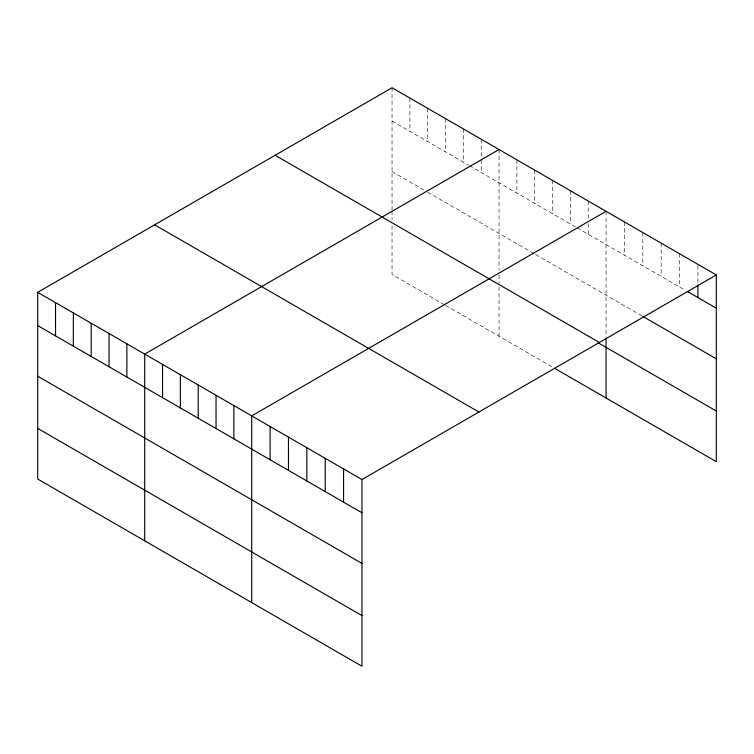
<?xml version="1.0" encoding="UTF-8"?>
<svg xmlns="http://www.w3.org/2000/svg" width="754" height="754" viewBox="0 0 754 754"><rect width="100%" height="100%" fill="white"/><g stroke="black" fill="none" stroke-linecap="round" stroke-linejoin="round"><path stroke-width="0.57" stroke-dasharray="3.77 2.83" d="M392.042 87.756L392.042 209.895M392.042 120.989L468.328 165.032M469.327 165.607L576.329 227.388M577.319 227.962L685.358 290.328M392.042 171.629L426.717 191.657M427.707 192.223L534.718 254.004M535.708 254.579L641.833 315.851M444.549 304.776L392.042 274.456L392.042 223.815M445.548 305.351L552.55 367.123M697.921 265.502L697.921 283.834M679.552 253.749L679.552 286.982M661.173 243.137L661.173 276.369M642.804 232.534L642.804 265.766M624.425 221.921L624.425 255.154M606.056 211.318L606.056 336.934M588.214 201.016L588.214 219.348M588.214 223.938L588.214 234.249M570.382 190.724L570.382 223.957M552.55 180.423L552.55 213.655M534.718 170.131L534.718 203.363M516.886 159.829L516.886 193.062M499.044 149.537L499.044 270.516M499.044 275.153L499.044 283.268M499.044 286.718L499.044 336.237M481.212 139.236L481.212 158.717M481.212 159.867L481.212 172.468M463.38 128.943L463.38 162.176M445.548 118.642L445.548 151.874M427.707 108.35L427.707 141.582M409.874 98.048L409.874 131.281M392.042 211.054L392.042 220.338"/><path stroke-width="1.13" d="M37.7 292.335L361.958 479.544L361.958 666.244L37.7 479.035L37.7 292.335L392.042 87.756L716.3 274.965L716.3 461.665L554.529 368.272M499.044 149.537L144.702 354.116L144.702 540.816M606.056 211.318L251.713 415.888L251.713 602.597M361.958 479.544L716.3 274.965M687.29 291.449L716.3 308.197M642.804 316.407L716.3 358.838M275.106 155.267L599.364 342.476M598.129 342.797L716.3 411.024M154.636 224.824L478.894 412.033M37.7 325.568L361.958 512.777M37.7 376.208L361.958 563.417M37.7 428.395L361.958 615.603M697.921 284.984L697.921 297.585M606.056 338.094L606.056 398.018M343.579 468.931L343.579 502.164M325.21 458.328L325.21 491.561M306.831 447.716L306.831 480.948M288.462 437.113L288.462 470.345M270.083 426.5L270.083 459.733M233.872 405.595L233.872 438.828M216.04 395.294L216.04 428.526M198.208 385.002L198.208 418.234M180.376 374.71L180.376 407.942M162.544 364.408L162.544 397.641M126.87 343.815L126.87 377.047M109.038 333.522L109.038 366.755M91.206 323.221L91.206 356.453M73.364 312.929L73.364 346.161M55.532 302.627L55.532 335.86"/></g></svg>
